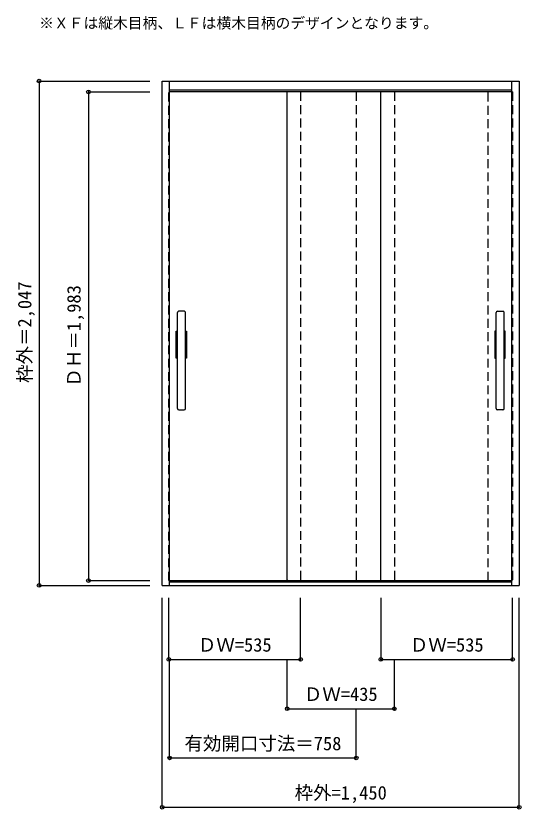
# Model space of a CAD drawing. Units: millimetres, scale not verified. Extents: x -1179 to 873, y -1413 to 1806.
import ezdxf
from ezdxf.enums import TextEntityAlignment as Align

# ---------------------------------------------------------------- set-up
doc = ezdxf.new("R2010")
doc.units = ezdxf.units.MM
doc.header["$LTSCALE"] = 30
doc.header["$PDMODE"] = 32
doc.header["$PDSIZE"] = 15
doc.linetypes.add('DASHED1', pattern=[1.8, 1.2, -0.6])
for name, color, linetype in [('0-0', 3, 'Continuous'), ('0-1_寸法', 7, 'Continuous'), ('0-2_文字', 7, 'Continuous')]:
    doc.layers.add(name, color=color, linetype=linetype)
doc.styles.add('ＭＳ ゴシック', font='')
doc.styles.get('ＭＳ ゴシック').set_extended_font_data('MS Gothic')

msp = doc.modelspace()

# ---------------------------------------------------------------- linework, layer by layer
at = {"layer": '0-0'}
for p, q in [((-584.9, -505.73), (-584.9, 1541.27)), ((-584.9, 1541.27), (865.1, 1541.27)), ((-554.9, -505.73), (-554.9, 1541.27)), ((835.1, -505.73), (835.1, 1541.27)), ((865.1, 1541.27), (865.1, -505.73)), ((835.1, 1497.27), (-557.9, 1497.27)), ((-554.9, 1505.27), (835.1, 1505.27)), ((-77.4, -485.73), (-77.4, 1497.27)), ((303.1, -485.73), (303.1, 1497.27)), ((-522.9, 211.77), (-522.9, 601.77)), ((-495.9, 606.77), (-517.9, 606.77)), ((-490.9, 211.77), (-490.9, 601.77)), ((771.1, 211.77), (771.1, 601.77)), ((776.1, 606.77), (798.1, 606.77)), ((803.1, 211.77), (803.1, 601.77)), ((-527.9, 416.77), (-527.9, 526.77)), ((-527.9, 526.77), (-522.9, 526.77)), ((-490.9, 526.77), (-485.9, 526.77)), ((-485.9, 526.77), (-485.9, 416.77)), ((766.1, 526.77), (766.1, 416.77)), ((771.1, 526.77), (766.1, 526.77)), ((808.1, 526.77), (803.1, 526.77)), ((808.1, 416.77), (808.1, 526.77)), ((-522.9, 416.77), (-527.9, 416.77)), ((-485.9, 416.77), (-490.9, 416.77)), ((766.1, 416.77), (771.1, 416.77)), ((803.1, 416.77), (808.1, 416.77)), ((-517.9, 206.77), (-495.9, 206.77)), ((798.1, 206.77), (776.1, 206.77)), ((-584.9, -505.73), (-554.9, -505.73)), ((-554.9, -485.73), (835.1, -485.73)), ((-554.9, -490.73), (835.1, -490.73)), ((-554.9, -505.73), (835.1, -505.73)), ((835.1, -505.73), (865.1, -505.73))]:
    msp.add_line(p, q, dxfattribs=at)
at = {"layer": '0-0', "color": 4, "linetype": 'DASHED1'}
for p, q in [((-557.9, -485.73), (-557.9, 1497.27)), ((-22.9, 1497.27), (-22.9, -485.73)), ((357.6, 1497.27), (357.6, -485.73)), ((838.1, 1497.27), (835.1, 1497.27)), ((838.1, 1497.27), (838.1, -485.73)), ((-554.9, -485.73), (-557.9, -485.73)), ((-74.4, -485.73), (-77.4, -485.73)), ((838.1, -485.73), (835.1, -485.73))]:
    msp.add_line(p, q, dxfattribs=at)
at = {"layer": '0-0', "linetype": 'DASHED1'}
msp.add_lwpolyline([(203.1, -485.73), (738.1, -485.73), (738.1, 1497.27), (203.1, 1497.27)], close=True, dxfattribs=at)
at = {"layer": '0-0'}
for centre, start, end in [((-517.9, 601.77), 90, 180), ((-495.9, 601.77), 0, 90), ((776.1, 601.77), 90, 180), ((798.1, 601.77), 0, 90), ((-517.9, 211.77), 180, 270), ((-495.9, 211.77), 270, 0), ((776.1, 211.77), 180, 270), ((798.1, 211.77), 270, 0)]:
    msp.add_arc(centre, 5, start, end, dxfattribs=at)
at = {"layer": '0-1_寸法', "color": 4}
for p, q in [((-1084.9, 1541.27), (-1084.9, -505.73)), ((-1084.9, 1541.27), (-634.9, 1541.27)), ((-884.9, 1497.27), (-884.9, -485.73)), ((-884.9, 1497.27), (-634.9, 1497.27)), ((-1084.9, -505.73), (-634.9, -505.73)), ((-884.9, -485.73), (-634.9, -485.73)), ((-584.9, -1405.73), (-584.9, -555.73)), ((-557.9, -805.73), (-557.9, -555.73)), ((303.1, -555.73), (303.1, -805.73)), ((838.1, -805.73), (838.1, -555.73)), ((-554.9, -1205.73), (-554.9, -805.73)), ((-77.4, -1005.73), (-77.4, -805.73)), ((303.1, -805.73), (838.1, -805.73)), ((357.6, -1005.73), (357.6, -805.73)), ((-77.4, -1005.73), (357.6, -1005.73)), ((203.1, -1205.73), (203.1, -1005.73)), ((-554.9, -1205.73), (203.1, -1205.73))]:
    msp.add_line(p, q, dxfattribs=at)
for points in [[(-584.9, -1405.73), (865.1, -1405.73), (865.1, -555.73)], [(-557.9, -805.73), (-22.9, -805.73), (-22.9, -555.73)]]:
    msp.add_lwpolyline(points, dxfattribs=at)
at = {"layer": '0-1_寸法'}
for p in [(-1084.9, 1541.27), (-884.9, 1497.27), (-884.9, -485.73), (-1084.9, -505.73), (-557.9, -805.73), (-22.9, -805.73), (303.1, -805.73), (838.1, -805.73), (-77.4, -1005.73), (357.6, -1005.73), (-554.9, -1205.73), (203.1, -1205.73), (-584.9, -1405.73), (865.1, -1405.73)]:
    msp.add_point(p, dxfattribs=at)

# ---------------------------------------------------------------- texts
at = {"layer": '0-1_寸法', "style": 'ＭＳ ゴシック'}
for s, p in [('枠外＝2,047', (-1099.9, 316.02)), ('ＤＨ＝1,983', (-899.9, 301.02))]:
    msp.add_text(s, height=54.99, rotation=90, dxfattribs=at).set_placement(p, align=Align.BOTTOM_LEFT)
for s, p in [('ＤＷ=535', (-440.4, -790.73)), ('ＤＷ=535', (420.6, -790.73)), ('ＤＷ=435', (-9.9, -990.73)), ('有効開口寸法＝758', (-494.65, -1190.73)), ('枠外=1,450', (-47.4, -1390.73))]:
    msp.add_text(s, height=54.99, dxfattribs=at).set_placement(p, align=Align.BOTTOM_LEFT)
at = {"layer": '0-2_文字', "style": 'ＭＳ ゴシック'}
msp.add_text('※ＸＦは縦木目柄、ＬＦは横木目柄のデザインとなります。', height=43.99, dxfattribs=at).set_placement((-1084.9, 1741.27), align=Align.BOTTOM_LEFT)

doc.saveas('drawing.dxf')
